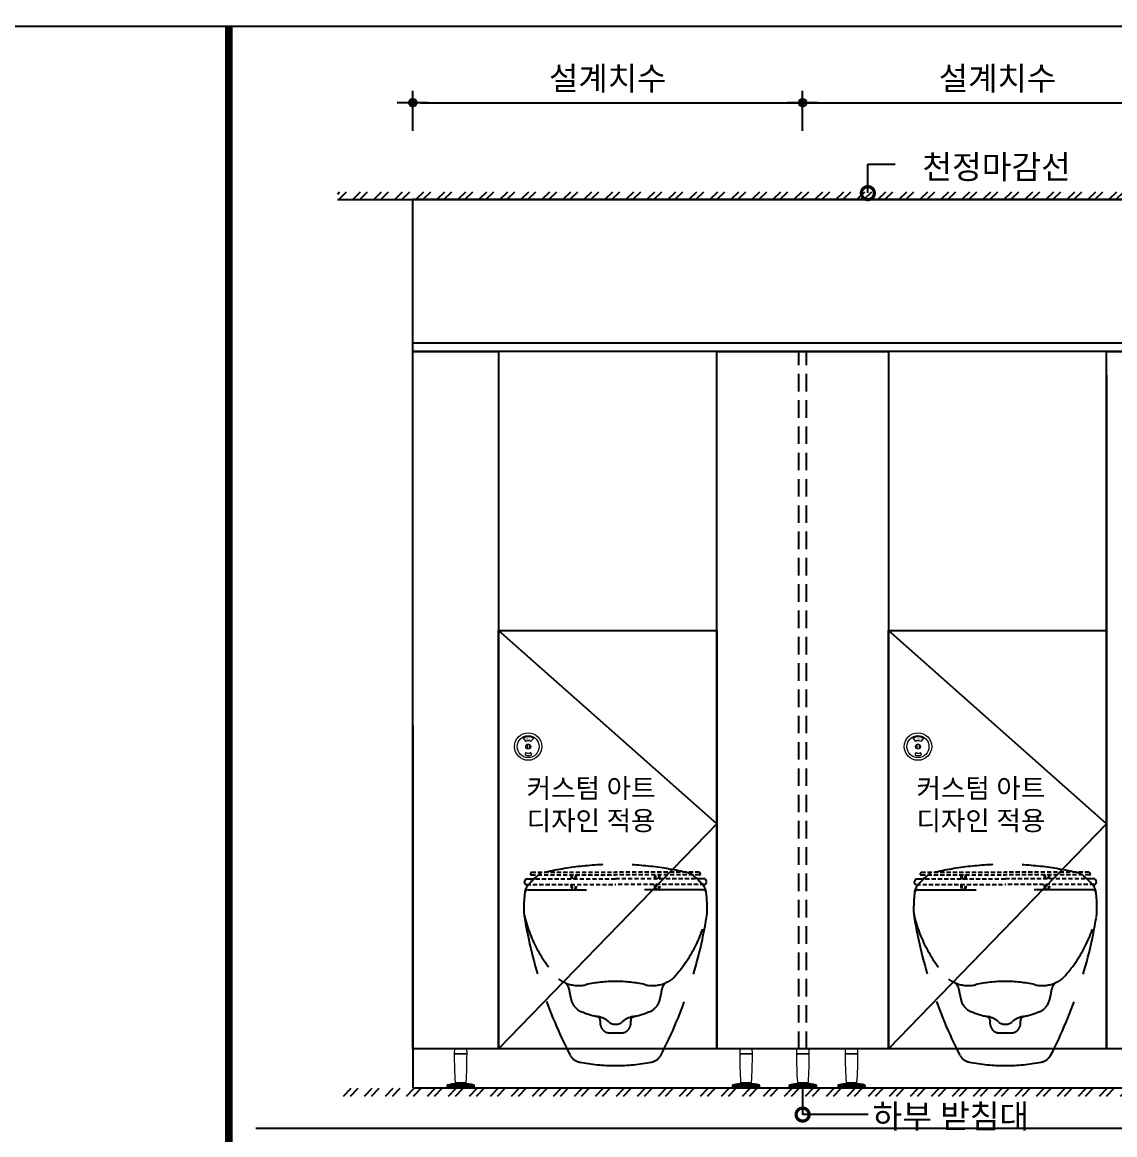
# Model space of a CAD drawing. Extents: x -256 to 8104, y -176 to 5714.
# Drawn here: x 2219 to 3621, y 4116 to 5543 of the extents above; entities that cross this region are included whole.
import ezdxf
from ezdxf.enums import TextEntityAlignment as Align

# ---------------------------------------------------------------- set-up
doc = ezdxf.new("R2010")
doc.units = 0
doc.header["$LTSCALE"] = 30
doc.linetypes.add('HIDDEN', pattern=[0.375, 0.25, -0.125])
doc.layers.get('0').update_dxf_attribs({"linetype": 'CONTINUOUS'})
doc.layers.get('DEFPOINTS').update_dxf_attribs({"linetype": 'CONTINUOUS'})
for name, color, linetype in [('curior-0Line', 252, 'CONTINUOUS'), ('DIM', 7, 'CONTINUOUS'), ('FIN', 5, 'CONTINUOUS'), ('HAT', 8, 'CONTINUOUS'), ('HID', 9, 'HIDDEN'), ('문자', 3, 'CONTINUOUS'), ('부자재', 4, 'CONTINUOUS'), ('잠금쇠(회전형)', 4, 'CONTINUOUS'), ('치수', 1, 'CONTINUOUS'), ('판넬', 2, 'CONTINUOUS'), ('해치', 8, 'CONTINUOUS')]:
    doc.layers.add(name, color=color, linetype=linetype)
doc.styles.add('HDW', font='gulim.ttc')
doc.styles.add('돋움', font='malgun.ttf')
doc.dimstyles.new('10', dxfattribs={"dimscale": 10, "dimtxt": 3, "dimasz": 1, "dimexe": 1.5, "dimexo": 2, "dimgap": 1, "dimtad": 1, "dimdec": 0, "dimlunit": 6, "dimtxsty": '돋움', "dimblk": 'DIMDOT', "dimcen": -1, "dimdle": 1.5, "dimclrt": 3, "dimazin": 3, "dimtfac": 1, "dimtdec": 0, "dimtix": 1, "dimtmove": 2, "dimatfit": 3, "dimldrblk": 'DIMDOT', "dimarcsym": 0})

# ---------------------------------------------------------------- blocks, each defined once
blk = doc.blocks.new('DIMDOT')
at = {"linetype": 'Continuous'}
blk.add_line((-2, 0), (2, 0), dxfattribs=at)
for radius in [0.5, 0.25]:
    blk.add_circle((0, 0), radius, dxfattribs=at)
blk = doc.blocks.new('*D611')
at = {"layer": 'DEFPOINTS', "color": 0}
for p in [(31575.8, -1249.7), (31075.8, -1306), (31575.8, -1306)]:
    blk.add_point(p, dxfattribs=at)
at = {"layer": 'DIM', "color": 0, "lineweight": -2, "ltscale": 10}
for p, q in [((31075.8, -1286), (31075.8, -1234.7)), ((31575.8, -1286), (31575.8, -1234.7)), ((31085.8, -1249.7), (31565.8, -1249.7))]:
    blk.add_line(p, q, dxfattribs=at)
at = {"layer": 'DIM', "color": 0, "lineweight": -2, "xscale": 10, "yscale": 10, "zscale": 10, "rotation": 180}
blk.add_blockref('DIMDOT', (31075.8, -1249.7), dxfattribs=at)
at = {"layer": 'DIM', "color": 0, "lineweight": -2, "xscale": 10, "yscale": 10, "zscale": 10}
blk.add_blockref('DIMDOT', (31575.8, -1249.7), dxfattribs=at)
at = {"layer": 'DIM', "color": 3, "insert": (31325.8, -1220.1), "char_height": 30, "attachment_point": 5, "style": '돋움'}
blk.add_mtext('설계치수', dxfattribs=at)
blk = doc.blocks.new('*D612')
at = {"layer": 'DEFPOINTS', "color": 0}
for p in [(32075.8, -1249.7), (31575.8, -1306), (32075.8, -1306)]:
    blk.add_point(p, dxfattribs=at)
at = {"layer": 'DIM', "color": 0, "lineweight": -2, "ltscale": 10}
for p, q in [((31575.8, -1286), (31575.8, -1234.7)), ((32075.8, -1286), (32075.8, -1234.7)), ((31585.8, -1249.7), (32065.8, -1249.7))]:
    blk.add_line(p, q, dxfattribs=at)
at = {"layer": 'DIM', "color": 0, "lineweight": -2, "xscale": 10, "yscale": 10, "zscale": 10, "rotation": 180}
blk.add_blockref('DIMDOT', (31575.8, -1249.7), dxfattribs=at)
at = {"layer": 'DIM', "color": 0, "lineweight": -2, "xscale": 10, "yscale": 10, "zscale": 10}
blk.add_blockref('DIMDOT', (32075.8, -1249.7), dxfattribs=at)
at = {"layer": 'DIM', "color": 3, "insert": (31825.8, -1220.1), "char_height": 30, "attachment_point": 5, "style": '돋움'}
blk.add_mtext('설계치수', dxfattribs=at)
blk = doc.blocks.new('A$C460A2A32')
at = {"color": 0}
for p, q in [((2.8, 20), (0.5, 16)), ((2.8, 20), (8.6, 20)), ((8.6, 20), (162.3, 20)), ((12.8, 32), (11.2, 30.4)), ((12.6, 27), (162.3, 27)), ((12.8, 32), (162.3, 32)), ((311.8, 32), (162.3, 32)), ((312, 27), (162.3, 27)), ((316, 20), (162.3, 20)), ((311.8, 32), (313.4, 30.4)), ((321.8, 20), (316, 20)), ((321.8, 20), (324.1, 16)), ((3.9, 10), (162.3, 10)), ((320.7, 10), (162.3, 10))]:
    blk.add_line(p, q, dxfattribs=at)
for centre, radius, start, end in [((12.6, 29), 2, 135, 270), ((108.9, 28.2), 26, 182.6717, 198.4118), ((107.4, 28.2), 23, 183.0205, 200.9186), ((68.6, 28.2), 23, 339.0814, 356.9795), ((67.1, 28.2), 26, 341.5882, 357.3283), ((257.5, 28.2), 26, 182.6717, 198.4118), ((256, 28.2), 23, 183.0205, 200.9186), ((217.2, 28.2), 23, 339.0814, 356.9795), ((215.7, 28.2), 26, 341.5882, 357.3283), ((312, 29), 2, 270, 45), ((3.9, 14), 4, 150.0107, 270), ((108.9, 10), 26, 180, 202.6199), ((107.4, 10), 23, 180, 205.7715), ((68.6, 10), 23, 334.2285, 0), ((67.1, 10), 26, 337.3801, 0), ((257.5, 10), 26, 180, 202.6199), ((256, 10), 23, 180, 205.7715), ((217.2, 10), 23, 334.2285, 0), ((215.7, 10), 26, 337.3801, 0), ((320.7, 14), 4, 270, 29.9893)]:
    blk.add_arc(centre, radius, start, end, dxfattribs=at)
blk = doc.blocks.new('_DOTSMALL')
at = {"color": 0, "linetype": 'ByBlock', "const_width": 0.5}
blk.add_lwpolyline([(-0.0625, 0, 1), (0.0625, 0, 1)], format="xyb", close=True, dxfattribs=at)
blk = doc.blocks.new('A$C63EC304E')
at = {"layer": '치수', "color": 1, "xscale": 2.5, "yscale": 2.5, "zscale": 2.5, "rotation": 234.3098741996962}
blk.add_blockref('_DOTSMALL', (0.31, 0.31), dxfattribs=at)
blk = doc.blocks.new('A$C2BC9653E')
at = {"layer": '치수', "xscale": 0.3333333333333333, "yscale": 0.3333333333333333, "zscale": 0.3333333333333333}
blk.add_blockref('A$C63EC304E', (0, 0), dxfattribs=at)
blk = doc.blocks.new('A$C7FC71301')
at = {"layer": '치수', "rotation": 180}
blk.add_blockref('A$C2BC9653E', (0.208, 0.208), dxfattribs=at)
blk = doc.blocks.new('A$C4A20372B')
at = {"layer": '치수'}
blk.add_blockref('A$C7FC71301', (0, 0), dxfattribs=at)
blk = doc.blocks.new('A$C566469F5')
at = {"layer": '치수'}
blk.add_blockref('A$C4A20372B', (0, 0), dxfattribs=at)
blk = doc.blocks.new('A$C7E317CD4')
at = {"layer": '해치', "xscale": 2, "yscale": 2, "zscale": 2}
blk.add_blockref('A$C566469F5', (0, 0), dxfattribs=at)
blk = doc.blocks.new('A$C601D7F27')
at = {"layer": '치수'}
blk.add_blockref('A$C7E317CD4', (0, 0), dxfattribs=at)
blk = doc.blocks.new('A$C38802C08')
at = {"layer": '치수'}
blk.add_blockref('A$C601D7F27', (0, 0), dxfattribs=at)
blk = doc.blocks.new('CRAYON_23', base_point=(28355.6, -6689.9))
at = {"layer": 'HAT'}
h = blk.add_hatch(dxfattribs=at)
h.set_pattern_fill('ANSI32', color=256, scale=2, style=0)
h.set_pattern_definition([(45, (19739.715, -7007.093), (-13.470384, 13.470384), []), (45, (19748.695, -7007.093), (-13.470384, 13.470384), [])])
h.paths.add_polyline_path([(30979.1, -1364.1), (32672.7, -1364.1), (32672.7, -1374.1), (30979.1, -1374.1)])
h = blk.add_hatch(dxfattribs=at)
h.set_pattern_fill('ANSI32', color=256, scale=2, style=0)
h.set_pattern_definition([(45, (19739.715, -6825.113), (-13.470384, 13.470384), []), (45, (19748.695, -6825.113), (-13.470384, 13.470384), [])])
h.paths.add_polyline_path([(30979.1, -2524.4), (32672.7, -2524.4), (32672.7, -2514.4), (30979.1, -2514.4)])
at = {"color": 2}
blk.add_line((30979.1, -1374.1), (32672.7, -1374.1), dxfattribs=at)
for p, q in [((31075.8, -2035.2), (31075.8, -1374.1)), ((31075.8, -2049), (31075.8, -2513.9)), ((31075.8, -2513.9), (32575.8, -2513.9))]:
    blk.add_line(p, q)
at = {"color": 8}
blk.add_line((30874.4, -2565.7), (34222.2, -2565.7), dxfattribs=at)
at = {"color": 2}
for points in [[(28354.9, -1151.5), (35607.2, -1151.5), (35607.2, -6689.8), (28354.9, -6689.8)], [(28354.9, -1151.5), (35607.2, -1151.5), (35607.2, -6689.8), (28354.9, -6689.8)], [(28354.9, -1151.5), (36336.8, -1151.5), (36336.8, -6689.8), (28354.9, -6689.8)], [(31075.8, -1557.9), (32575.8, -1557.9), (32575.8, -1568.9), (31075.8, -1568.9)]]:
    blk.add_lwpolyline(points, close=True, dxfattribs=at)
at = {"color": 8, "const_width": 10}
blk.add_lwpolyline([(30839.7, -3920.6), (30839.7, -1151.5)], dxfattribs=at)
at = {"layer": 'FIN', "color": 4, "linetype": 'Continuous', "lineweight": 15}
for p, q in [((31129.1, -2464.2), (31129.1, -2464.2)), ((31129.2, -2463.9), (31145.1, -2463.9)), ((31145.3, -2469.7), (31145.2, -2464.1)), ((31495.2, -2464.2), (31495.2, -2464.2)), ((31495.3, -2463.9), (31511.2, -2463.9)), ((31511.4, -2469.7), (31511.3, -2464.1)), ((31568.1, -2464.2), (31568.1, -2464.2)), ((31568.2, -2463.9), (31584.1, -2463.9)), ((31584.3, -2469.7), (31584.2, -2464.1)), ((31630.5, -2464.2), (31630.5, -2464.2)), ((31630.6, -2463.9), (31646.5, -2463.9)), ((31646.7, -2469.7), (31646.6, -2464.1)), ((31129.2, -2470), (31145, -2470)), ((31495.4, -2470), (31511.1, -2470)), ((31568.2, -2470), (31584, -2470)), ((31630.7, -2470), (31646.5, -2470)), ((31119.9, -2510), (31119.3, -2511.2)), ((31119.3, -2511.2), (31119.3, -2512.4)), ((31130.1, -2506.8), (31130.7, -2507.4)), ((31143.6, -2507.4), (31130.7, -2507.4)), ((31131.6, -2507.7), (31131, -2508.3)), ((31143.3, -2508.3), (31131, -2508.3)), ((31131.6, -2507.4), (31131.6, -2507.7)), ((31131.6, -2507.7), (31142.7, -2507.7)), ((31142.7, -2507.7), (31142.7, -2507.4)), ((31143.3, -2508.3), (31142.7, -2507.7)), ((31143.6, -2507.4), (31144.2, -2506.8)), ((31154.9, -2511.2), (31154.4, -2510)), ((31154.9, -2512.4), (31154.9, -2511.2)), ((31486, -2510), (31485.4, -2511.2)), ((31485.4, -2511.2), (31485.4, -2512.4)), ((31496.2, -2506.8), (31496.8, -2507.4)), ((31509.7, -2507.4), (31496.8, -2507.4)), ((31497.7, -2507.7), (31497.1, -2508.3)), ((31509.4, -2508.3), (31497.1, -2508.3)), ((31497.7, -2507.4), (31497.7, -2507.7)), ((31497.7, -2507.7), (31508.8, -2507.7)), ((31508.8, -2507.7), (31508.8, -2507.4)), ((31509.4, -2508.3), (31508.8, -2507.7)), ((31509.7, -2507.4), (31510.3, -2506.8)), ((31521.1, -2511.2), (31520.5, -2510)), ((31521.1, -2512.4), (31521.1, -2511.2)), ((31558.9, -2510), (31558.3, -2511.2)), ((31558.3, -2511.2), (31558.3, -2512.4)), ((31569.1, -2506.8), (31569.7, -2507.4)), ((31582.6, -2507.4), (31569.7, -2507.4)), ((31570.6, -2507.7), (31570, -2508.3)), ((31582.3, -2508.3), (31570, -2508.3)), ((31570.6, -2507.4), (31570.6, -2507.7)), ((31570.6, -2507.7), (31581.7, -2507.7)), ((31581.7, -2507.7), (31581.7, -2507.4)), ((31582.3, -2508.3), (31581.7, -2507.7)), ((31582.6, -2507.4), (31583.2, -2506.8)), ((31593.9, -2511.2), (31593.4, -2510)), ((31593.9, -2512.4), (31593.9, -2511.2)), ((31621.3, -2510), (31620.8, -2511.2)), ((31620.8, -2511.2), (31620.8, -2512.4)), ((31631.5, -2506.8), (31632.1, -2507.4)), ((31645, -2507.4), (31632.1, -2507.4)), ((31633, -2507.7), (31632.4, -2508.3)), ((31644.7, -2508.3), (31632.4, -2508.3)), ((31633, -2507.4), (31633, -2507.7)), ((31633, -2507.7), (31644.1, -2507.7)), ((31644.1, -2507.7), (31644.1, -2507.4)), ((31644.7, -2508.3), (31644.1, -2507.7)), ((31645, -2507.4), (31645.6, -2506.8)), ((31656.4, -2511.2), (31655.8, -2510)), ((31656.4, -2512.4), (31656.4, -2511.2)), ((31119.3, -2512.4), (31119.3, -2513.9)), ((31119.3, -2513.9), (31154.9, -2513.9)), ((31154.9, -2513.9), (31154.9, -2512.4)), ((31485.4, -2512.4), (31485.4, -2513.9)), ((31485.4, -2513.9), (31521.1, -2513.9)), ((31521.1, -2513.9), (31521.1, -2512.4)), ((31558.3, -2512.4), (31558.3, -2513.9)), ((31558.3, -2513.9), (31593.9, -2513.9)), ((31593.9, -2513.9), (31593.9, -2512.4)), ((31620.8, -2512.4), (31620.8, -2513.9)), ((31620.8, -2513.9), (31656.4, -2513.9)), ((31656.4, -2513.9), (31656.4, -2512.4))]:
    blk.add_line(p, q, dxfattribs=at)
at = {"layer": 'FIN', "linetype": 'Continuous', "lineweight": 15}
for p, q in [((31145.3, -2470.3), (31128.9, -2470.3)), ((31129, -2469.7), (31145.3, -2469.7)), ((31495.1, -2469.7), (31511.4, -2469.7)), ((31511.4, -2470.3), (31495.1, -2470.3)), ((31584.3, -2470.3), (31567.9, -2470.3)), ((31568, -2469.7), (31584.3, -2469.7)), ((31630.4, -2469.7), (31646.7, -2469.7)), ((31646.8, -2470.3), (31630.4, -2470.3)), ((31154.9, -2511.2), (31119.3, -2511.2)), ((31119.9, -2510), (31154.4, -2510)), ((31145.7, -2508.5), (31128.6, -2508.5)), ((31128.8, -2508.5), (31145.4, -2508.5)), ((31130.1, -2506.8), (31144.2, -2506.8)), ((31521.1, -2511.2), (31485.4, -2511.2)), ((31486, -2510), (31520.5, -2510)), ((31511.8, -2508.5), (31494.7, -2508.5)), ((31494.9, -2508.5), (31511.6, -2508.5)), ((31496.2, -2506.8), (31510.3, -2506.8)), ((31593.9, -2511.2), (31558.3, -2511.2)), ((31558.9, -2510), (31593.4, -2510)), ((31584.7, -2508.5), (31567.6, -2508.5)), ((31567.8, -2508.5), (31584.4, -2508.5)), ((31569.1, -2506.8), (31583.2, -2506.8)), ((31656.4, -2511.2), (31620.8, -2511.2)), ((31621.3, -2510), (31655.8, -2510)), ((31647.1, -2508.5), (31630, -2508.5)), ((31630.3, -2508.5), (31646.9, -2508.5)), ((31631.5, -2506.8), (31645.6, -2506.8)), ((31154.9, -2512.4), (31119.3, -2512.4)), ((31119.3, -2512.4), (31154.9, -2512.4)), ((31120.8, -2514), (31120.8, -2513.9)), ((31120.8, -2514), (31120.8, -2513.9)), ((31122, -2514), (31120.8, -2514)), ((31120.8, -2514), (31120.8, -2514)), ((31122, -2514), (31122, -2513.9)), ((31122, -2514), (31122, -2513.9)), ((31122, -2514), (31122, -2514)), ((31139.2, -2514), (31139.2, -2513.9)), ((31139.8, -2514), (31139.2, -2514)), ((31139.8, -2514), (31139.8, -2513.9)), ((31140.6, -2514), (31140.6, -2513.9)), ((31140.6, -2514), (31140.6, -2513.9)), ((31140.6, -2514), (31140.6, -2513.9)), ((31140.7, -2514), (31140.7, -2513.9)), ((31140.9, -2514), (31140.7, -2514)), ((31140.9, -2514), (31140.9, -2513.9)), ((31141, -2514), (31140.9, -2514)), ((31141, -2514), (31141, -2513.9)), ((31141.1, -2514), (31141, -2514)), ((31141.1, -2514), (31141.1, -2513.9)), ((31141.1, -2514), (31141.1, -2513.9)), ((31141.1, -2514), (31141.1, -2513.9)), ((31141.1, -2514), (31141.1, -2514)), ((31141.1, -2514), (31141.1, -2514)), ((31141.3, -2514), (31141.3, -2513.9)), ((31141.5, -2514), (31141.5, -2513.9)), ((31141.5, -2514), (31141.5, -2513.9)), ((31141.6, -2514), (31141.6, -2513.9)), ((31141.7, -2514), (31141.6, -2514)), ((31141.6, -2514), (31141.6, -2514)), ((31141.7, -2514), (31141.7, -2513.9)), ((31141.8, -2514), (31141.7, -2514)), ((31141.8, -2514), (31141.8, -2513.9)), ((31152, -2514), (31152, -2513.9)), ((31152.2, -2514), (31152.2, -2513.9)), ((31152.7, -2514), (31152.7, -2513.9)), ((31153.1, -2514), (31153.1, -2513.9)), ((31153.3, -2514), (31153.3, -2513.9)), ((31521.1, -2512.4), (31485.4, -2512.4)), ((31485.4, -2512.4), (31521.1, -2512.4)), ((31486.9, -2514), (31486.9, -2513.9)), ((31486.9, -2514), (31486.9, -2513.9)), ((31488.1, -2514), (31486.9, -2514)), ((31486.9, -2514), (31486.9, -2514)), ((31488.1, -2514), (31488.1, -2513.9)), ((31488.1, -2514), (31488.1, -2513.9)), ((31488.1, -2514), (31488.1, -2514)), ((31505.3, -2514), (31505.3, -2513.9)), ((31505.9, -2514), (31505.3, -2514)), ((31505.9, -2514), (31505.9, -2513.9)), ((31506.7, -2514), (31506.7, -2513.9)), ((31506.7, -2514), (31506.7, -2513.9)), ((31506.7, -2514), (31506.7, -2513.9)), ((31506.8, -2514), (31506.8, -2513.9)), ((31507, -2514), (31506.8, -2514)), ((31507, -2514), (31507, -2513.9)), ((31507.1, -2514), (31507, -2514)), ((31507.1, -2514), (31507.1, -2513.9)), ((31507.2, -2514), (31507.1, -2514)), ((31507.2, -2514), (31507.2, -2513.9)), ((31507.2, -2514), (31507.2, -2513.9)), ((31507.2, -2514), (31507.2, -2514)), ((31507.3, -2514), (31507.2, -2514)), ((31507.3, -2514), (31507.3, -2513.9)), ((31507.4, -2514), (31507.4, -2513.9)), ((31507.7, -2514), (31507.7, -2513.9)), ((31507.7, -2514), (31507.7, -2513.9)), ((31507.8, -2514), (31507.7, -2514)), ((31507.8, -2514), (31507.8, -2513.9)), ((31507.8, -2514), (31507.8, -2513.9)), ((31507.8, -2514), (31507.8, -2514)), ((31507.9, -2514), (31507.8, -2514)), ((31507.9, -2514), (31507.9, -2513.9)), ((31518.1, -2514), (31518.1, -2513.9)), ((31518.3, -2514), (31518.3, -2513.9)), ((31518.8, -2514), (31518.8, -2513.9)), ((31519.2, -2514), (31519.2, -2513.9)), ((31519.4, -2514), (31519.4, -2513.9)), ((31593.9, -2512.4), (31558.3, -2512.4)), ((31558.3, -2512.4), (31593.9, -2512.4)), ((31559.8, -2514), (31559.8, -2513.9)), ((31559.8, -2514), (31559.8, -2513.9)), ((31561, -2514), (31559.8, -2514)), ((31559.8, -2514), (31559.8, -2514)), ((31561, -2514), (31561, -2513.9)), ((31561, -2514), (31561, -2513.9)), ((31561, -2514), (31561, -2514)), ((31578.2, -2514), (31578.2, -2513.9)), ((31578.8, -2514), (31578.2, -2514)), ((31578.8, -2514), (31578.8, -2513.9)), ((31579.6, -2514), (31579.6, -2513.9)), ((31579.6, -2514), (31579.6, -2513.9)), ((31579.6, -2514), (31579.6, -2513.9)), ((31579.7, -2514), (31579.7, -2513.9)), ((31579.9, -2514), (31579.7, -2514)), ((31579.9, -2514), (31579.9, -2513.9)), ((31580, -2514), (31579.9, -2514)), ((31580, -2514), (31580, -2513.9)), ((31580.1, -2514), (31580, -2514)), ((31580.1, -2514), (31580.1, -2513.9)), ((31580.1, -2514), (31580.1, -2513.9)), ((31580.1, -2514), (31580.1, -2513.9)), ((31580.1, -2514), (31580.1, -2514)), ((31580.1, -2514), (31580.1, -2514)), ((31580.3, -2514), (31580.3, -2513.9)), ((31580.5, -2514), (31580.5, -2513.9)), ((31580.5, -2514), (31580.5, -2513.9)), ((31580.6, -2514), (31580.6, -2513.9)), ((31580.7, -2514), (31580.6, -2514)), ((31580.6, -2514), (31580.6, -2514)), ((31580.7, -2514), (31580.7, -2513.9)), ((31580.7, -2514), (31580.7, -2513.9)), ((31580.7, -2514), (31580.7, -2514)), ((31591, -2514), (31591, -2513.9)), ((31591.2, -2514), (31591.2, -2513.9)), ((31591.6, -2514), (31591.6, -2513.9)), ((31592.1, -2514), (31592.1, -2513.9)), ((31592.3, -2514), (31592.3, -2513.9)), ((31656.4, -2512.4), (31620.8, -2512.4)), ((31620.8, -2512.4), (31656.4, -2512.4)), ((31622.2, -2514), (31622.2, -2513.9)), ((31622.2, -2514), (31622.2, -2513.9)), ((31623.5, -2514), (31622.2, -2514)), ((31622.2, -2514), (31622.2, -2514)), ((31623.5, -2514), (31623.5, -2513.9)), ((31623.5, -2514), (31623.5, -2513.9)), ((31623.5, -2514), (31623.5, -2514)), ((31640.6, -2514), (31640.6, -2513.9)), ((31641.2, -2514), (31640.6, -2514)), ((31641.2, -2514), (31641.2, -2513.9)), ((31642, -2514), (31642, -2513.9)), ((31642, -2514), (31642, -2513.9)), ((31642, -2514), (31642, -2513.9)), ((31642.1, -2514), (31642.1, -2513.9)), ((31642.4, -2514), (31642.1, -2514)), ((31642.4, -2514), (31642.4, -2513.9)), ((31642.5, -2514), (31642.4, -2514)), ((31642.5, -2514), (31642.5, -2513.9)), ((31642.5, -2514), (31642.5, -2513.9)), ((31642.5, -2514), (31642.5, -2514)), ((31642.6, -2514), (31642.5, -2514)), ((31642.6, -2514), (31642.6, -2513.9)), ((31642.6, -2514), (31642.6, -2513.9)), ((31642.6, -2514), (31642.6, -2514)), ((31642.8, -2514), (31642.8, -2513.9)), ((31643, -2514), (31643, -2513.9)), ((31643, -2514), (31643, -2513.9)), ((31643.1, -2514), (31643, -2514)), ((31643.1, -2514), (31643.1, -2513.9)), ((31643.1, -2514), (31643.1, -2513.9)), ((31643.1, -2514), (31643.1, -2514)), ((31643.2, -2514), (31643.1, -2514)), ((31643.2, -2514), (31643.2, -2513.9)), ((31653.5, -2514), (31653.5, -2513.9)), ((31653.7, -2514), (31653.7, -2513.9)), ((31654.1, -2514), (31654.1, -2513.9)), ((31654.5, -2514), (31654.5, -2513.9)), ((31654.7, -2514), (31654.7, -2513.9))]:
    blk.add_line(p, q, dxfattribs=at)
at = {"layer": 'FIN', "color": 4, "linetype": 'Continuous', "lineweight": 15}
for points in [[(31129.2, -2463.9, 0.124037), (31129.1, -2464.2, -0.001096), (31129.1, -2464.2), (31129, -2469.7)], [(31495.3, -2463.9, 0.124037), (31495.2, -2464.2, -0.001096), (31495.2, -2464.2), (31495.1, -2469.7)], [(31568.2, -2463.9, 0.124037), (31568.1, -2464.2, -0.001096), (31568.1, -2464.2), (31568, -2469.7)], [(31630.6, -2463.9, 0.124037), (31630.5, -2464.2, -0.001096), (31630.5, -2464.2), (31630.4, -2469.7)]]:
    blk.add_lwpolyline(points, format="xyb", dxfattribs=at)
at = {"layer": 'FIN', "color": 4, "linetype": 'Continuous', "lineweight": 15, "flags": 128}
for points in [[(31145.2, -2464.1, 0.118135), (31145.1, -2463.9, 0.118135)], [(31511.3, -2464.1, 0.118135), (31511.2, -2463.9, 0.118135)], [(31584.2, -2464.1, 0.118135), (31584.1, -2463.9, 0.118135)], [(31646.6, -2464.1, 0.118135), (31646.5, -2463.9, 0.118135)]]:
    blk.add_lwpolyline(points, format="xyb", dxfattribs=at)
at = {"layer": 'FIN', "color": 4, "linetype": 'Continuous', "lineweight": 15}
for centre, radius, start, end in [((31129.2, -2470.3), 0.292, 90, 179.3579), ((31129.2, -2469.7), 0.292, 179.2415, 270), ((31707.6, -2470.6), 578.7, 179.9718, 183.5859), ((30591.2, -2471.4), 554.1, 356.3354, 0.1097), ((31145, -2469.7), 0.292, 270, 0.7585), ((31145, -2470.3), 0.292, 0.6421, 90), ((31495.4, -2469.7), 0.292, 179.2415, 270), ((31495.4, -2470.3), 0.292, 90, 179.3579), ((32073.8, -2470.6), 578.7, 179.9718, 183.5859), ((30957.3, -2471.4), 554.1, 356.3354, 0.1097), ((31511.1, -2469.7), 0.292, 270, 0.7585), ((31511.1, -2470.3), 0.292, 0.6421, 90), ((31568.2, -2470.3), 0.292, 90, 179.3579), ((31568.2, -2469.7), 0.292, 179.2415, 270), ((32146.6, -2470.6), 578.7, 179.9718, 183.5859), ((31030.2, -2471.4), 554.1, 356.3354, 0.1097), ((31584, -2469.7), 0.292, 270, 0.7585), ((31584, -2470.3), 0.292, 0.6421, 90), ((31630.7, -2469.7), 0.292, 179.2415, 270), ((31630.7, -2470.3), 0.292, 90, 179.3579), ((32209.1, -2470.6), 578.7, 179.9718, 183.5859), ((31092.6, -2471.4), 554.1, 356.3354, 0.1097), ((31646.5, -2469.7), 0.292, 270, 0.7585), ((31646.5, -2470.3), 0.292, 0.6421, 90), ((31131.6, -2552.2), 43.8, 93.8991, 105.5006), ((31131.6, -2541.7), 33.3, 91.0115, 94.7479), ((31128.8, -2508.6), 0.175, 94.7479, 116.6788), ((31142.7, -2541.7), 33.3, 85.2521, 88.9885), ((31145.4, -2508.6), 0.175, 63.3212, 85.2521), ((31142.7, -2552.2), 43.8, 80.5831, 86.1009), ((31142.7, -2552.2), 43.8, 74.4994, 78.127), ((31497.7, -2552.2), 43.8, 93.8991, 105.5006), ((31497.7, -2541.7), 33.3, 91.0115, 94.7479), ((31495, -2508.6), 0.175, 94.7479, 116.6788), ((31508.8, -2541.7), 33.3, 85.2521, 88.9885), ((31511.5, -2508.6), 0.175, 63.3212, 85.2521), ((31508.8, -2552.2), 43.8, 80.5831, 86.1009), ((31508.8, -2552.2), 43.8, 74.4994, 78.127), ((31570.6, -2552.2), 43.8, 93.8991, 105.5006), ((31570.6, -2541.7), 33.3, 91.0115, 94.7479), ((31567.8, -2508.6), 0.175, 94.7479, 116.6788), ((31581.7, -2541.7), 33.3, 85.2521, 88.9885), ((31584.4, -2508.6), 0.175, 63.3212, 85.2521), ((31581.7, -2552.2), 43.8, 80.5831, 86.1009), ((31581.7, -2552.2), 43.8, 74.4994, 78.127), ((31633, -2552.2), 43.8, 93.8991, 105.5006), ((31630.3, -2508.6), 0.175, 94.7479, 116.6788), ((31633, -2541.7), 33.3, 91.0115, 94.7479), ((31644.1, -2541.7), 33.3, 85.2521, 88.9885), ((31646.9, -2508.6), 0.175, 63.3212, 85.2521), ((31644.1, -2552.2), 43.8, 80.5831, 86.1009), ((31644.1, -2552.2), 43.8, 74.4994, 78.127)]:
    blk.add_arc(centre, radius, start, end, dxfattribs=at)
for points, knots in [([(31149.8, -2509), (31149.8, -2509), (31149.8, -2509), (31149.9, -2509), (31149.9, -2509), (31149.9, -2509)], [0, 0, 0, 0, 0.110152, 0.664814, 1, 1, 1, 1]), ([(31149.9, -2509), (31149.9, -2509), (31150, -2509), (31150, -2509), (31150.1, -2509), (31150.2, -2509), (31150.3, -2509), (31150.3, -2509)], [0, 0, 0, 0, 0.2159727, 0.4318558, 0.6498983, 0.8698049, 1, 1, 1, 1]), ([(31150.6, -2509.1), (31150.6, -2509.1), (31150.5, -2509.1), (31150.3, -2509.1), (31150.3, -2509)], [0, 0, 0, 0, 0.585266, 1, 1, 1, 1]), ([(31150.3, -2509), (31150.3, -2509.1), (31150.3, -2509.1), (31150.3, -2509.1), (31150.3, -2509.1)], [0, 0, 0, 0, 0.495973, 1, 1, 1, 1]), ([(31150.3, -2509.1), (31150.3, -2509.1), (31150.5, -2509.1), (31150.6, -2509.1), (31150.6, -2509.1)], [0, 0, 0, 0, 0.405872, 1, 1, 1, 1]), ([(31150.6, -2509.1), (31150.6, -2509.1), (31150.6, -2509.1), (31150.6, -2509.1), (31150.6, -2509.1)], [0, 0, 0, 0, 0.517301, 1, 1, 1, 1]), ([(31150.6, -2509.1), (31150.9, -2509.2), (31151.3, -2509.3), (31151.8, -2509.4), (31152, -2509.4)], [0, 0, 0, 0, 0.470682, 1, 1, 1, 1]), ([(31152, -2509.4), (31151.8, -2509.4), (31151.3, -2509.3), (31150.9, -2509.2), (31150.6, -2509.1)], [0, 0, 0, 0, 0.528575, 1, 1, 1, 1]), ([(31152, -2509.4), (31152, -2509.4), (31152, -2509.4), (31152, -2509.4), (31152, -2509.4)], [0, 0, 0, 0, 0.529757, 1, 1, 1, 1]), ([(31516, -2509), (31516, -2509), (31516.1, -2509), (31516.2, -2509), (31516.3, -2509), (31516.4, -2509), (31516.4, -2509), (31516.4, -2509)], [0, 0, 0, 0, 0.2159727, 0.4318558, 0.6498983, 0.8698049, 1, 1, 1, 1]), ([(31516, -2509), (31516, -2509), (31516, -2509), (31516, -2509), (31516, -2509), (31516, -2509)], [0, 0, 0, 0, 0.110152, 0.664814, 1, 1, 1, 1]), ([(31516.8, -2509.1), (31516.7, -2509.1), (31516.6, -2509.1), (31516.5, -2509.1), (31516.4, -2509)], [0, 0, 0, 0, 0.585266, 1, 1, 1, 1]), ([(31516.4, -2509), (31516.4, -2509.1), (31516.4, -2509.1), (31516.4, -2509.1), (31516.4, -2509.1)], [0, 0, 0, 0, 0.495973, 1, 1, 1, 1]), ([(31516.4, -2509.1), (31516.5, -2509.1), (31516.6, -2509.1), (31516.7, -2509.1), (31516.8, -2509.1)], [0, 0, 0, 0, 0.405872, 1, 1, 1, 1]), ([(31516.8, -2509.1), (31516.8, -2509.1), (31516.8, -2509.1), (31516.8, -2509.1), (31516.8, -2509.1)], [0, 0, 0, 0, 0.517301, 1, 1, 1, 1]), ([(31516.8, -2509.1), (31517, -2509.2), (31517.5, -2509.3), (31517.9, -2509.4), (31518.2, -2509.4)], [0, 0, 0, 0, 0.470682, 1, 1, 1, 1]), ([(31518.2, -2509.4), (31517.9, -2509.4), (31517.5, -2509.3), (31517, -2509.2), (31516.8, -2509.1)], [0, 0, 0, 0, 0.528575, 1, 1, 1, 1]), ([(31518.2, -2509.4), (31518.2, -2509.4), (31518.2, -2509.4), (31518.2, -2509.4), (31518.2, -2509.4)], [0, 0, 0, 0, 0.529757, 1, 1, 1, 1]), ([(31588.8, -2509), (31588.8, -2509), (31588.8, -2509), (31588.9, -2509), (31588.9, -2509), (31588.9, -2509)], [0, 0, 0, 0, 0.110152, 0.664814, 1, 1, 1, 1]), ([(31588.9, -2509), (31588.9, -2509), (31589, -2509), (31589, -2509), (31589.1, -2509), (31589.2, -2509), (31589.3, -2509), (31589.3, -2509)], [0, 0, 0, 0, 0.2159727, 0.4318558, 0.6498983, 0.8698049, 1, 1, 1, 1]), ([(31589.6, -2509.1), (31589.6, -2509.1), (31589.5, -2509.1), (31589.3, -2509.1), (31589.3, -2509)], [0, 0, 0, 0, 0.585266, 1, 1, 1, 1]), ([(31589.3, -2509), (31589.3, -2509.1), (31589.3, -2509.1), (31589.3, -2509.1), (31589.3, -2509.1)], [0, 0, 0, 0, 0.495973, 1, 1, 1, 1]), ([(31589.3, -2509.1), (31589.3, -2509.1), (31589.5, -2509.1), (31589.6, -2509.1), (31589.6, -2509.1)], [0, 0, 0, 0, 0.405872, 1, 1, 1, 1]), ([(31589.6, -2509.1), (31589.6, -2509.1), (31589.6, -2509.1), (31589.6, -2509.1), (31589.6, -2509.1)], [0, 0, 0, 0, 0.517301, 1, 1, 1, 1]), ([(31589.6, -2509.1), (31589.9, -2509.2), (31590.3, -2509.3), (31590.8, -2509.4), (31591, -2509.4)], [0, 0, 0, 0, 0.470682, 1, 1, 1, 1]), ([(31591, -2509.4), (31590.8, -2509.4), (31590.3, -2509.3), (31589.9, -2509.2), (31589.6, -2509.1)], [0, 0, 0, 0, 0.528575, 1, 1, 1, 1]), ([(31591, -2509.4), (31591, -2509.4), (31591, -2509.4), (31591, -2509.4), (31591, -2509.4)], [0, 0, 0, 0, 0.529757, 1, 1, 1, 1]), ([(31651.3, -2509), (31651.4, -2509), (31651.4, -2509), (31651.5, -2509), (31651.6, -2509), (31651.7, -2509), (31651.7, -2509), (31651.7, -2509)], [0, 0, 0, 0, 0.2159727, 0.4318558, 0.6498983, 0.8698049, 1, 1, 1, 1]), ([(31651.3, -2509), (31651.3, -2509), (31651.3, -2509), (31651.3, -2509), (31651.3, -2509), (31651.3, -2509)], [0, 0, 0, 0, 0.110152, 0.664814, 1, 1, 1, 1]), ([(31652.1, -2509.1), (31652, -2509.1), (31651.9, -2509.1), (31651.8, -2509.1), (31651.7, -2509)], [0, 0, 0, 0, 0.585266, 1, 1, 1, 1]), ([(31651.7, -2509), (31651.7, -2509.1), (31651.7, -2509.1), (31651.7, -2509.1), (31651.7, -2509.1)], [0, 0, 0, 0, 0.495973, 1, 1, 1, 1]), ([(31651.7, -2509.1), (31651.8, -2509.1), (31651.9, -2509.1), (31652, -2509.1), (31652.1, -2509.1)], [0, 0, 0, 0, 0.405872, 1, 1, 1, 1]), ([(31652.1, -2509.1), (31652.1, -2509.1), (31652.1, -2509.1), (31652.1, -2509.1), (31652.1, -2509.1)], [0, 0, 0, 0, 0.517301, 1, 1, 1, 1]), ([(31652.1, -2509.1), (31652.3, -2509.2), (31652.8, -2509.3), (31653.2, -2509.4), (31653.5, -2509.4)], [0, 0, 0, 0, 0.470682, 1, 1, 1, 1]), ([(31653.5, -2509.4), (31653.2, -2509.4), (31652.8, -2509.3), (31652.3, -2509.2), (31652.1, -2509.1)], [0, 0, 0, 0, 0.528575, 1, 1, 1, 1]), ([(31653.5, -2509.4), (31653.5, -2509.4), (31653.5, -2509.4), (31653.5, -2509.4), (31653.5, -2509.4)], [0, 0, 0, 0, 0.529757, 1, 1, 1, 1])]:
    blk.add_open_spline(points, degree=3, knots=knots, dxfattribs=at)
for points in [[(31149.9, -2509), (31149.9, -2509)], [(31150.3, -2509), (31150.7, -2509.1)], [(31150.6, -2509.1), (31150.7, -2509.1)], [(31516, -2509), (31516, -2509)], [(31516.4, -2509), (31516.8, -2509.1)], [(31516.8, -2509.1), (31516.8, -2509.1)], [(31588.9, -2509), (31588.9, -2509)], [(31589.3, -2509), (31589.7, -2509.1)], [(31589.6, -2509.1), (31589.7, -2509.1)], [(31651.3, -2509), (31651.3, -2509)], [(31651.7, -2509), (31652.1, -2509.1)], [(31652.1, -2509.1), (31652.1, -2509.1)]]:
    blk.add_open_spline(points, degree=1, dxfattribs=at)
at = {"layer": 'FIN', "linetype": 'Continuous', "lineweight": 15}
for points, knots in [([(31140.7, -2514), (31140.7, -2514), (31140.6, -2514), (31140.6, -2514), (31140.6, -2514)], [0, 0, 0, 0, 0.561741, 1, 1, 1, 1]), ([(31140.6, -2514), (31140.6, -2514), (31140.6, -2514), (31140.6, -2514), (31140.6, -2514)], [0, 0, 0, 0, 0.557964, 1, 1, 1, 1]), ([(31141.3, -2514), (31141.3, -2514), (31141.2, -2514), (31141.2, -2514), (31141.1, -2514)], [0, 0, 0, 0, 0.560188, 1, 1, 1, 1]), ([(31141.5, -2514), (31141.5, -2514), (31141.4, -2514), (31141.4, -2514), (31141.3, -2514)], [0, 0, 0, 0, 0.559958, 1, 1, 1, 1]), ([(31152.2, -2514), (31152.1, -2514), (31152, -2514), (31152, -2514), (31152, -2514)], [0, 0, 0, 0, 0.558554, 1, 1, 1, 1]), ([(31152.4, -2514), (31152.3, -2514), (31152.2, -2514), (31152.1, -2514), (31152.1, -2514)], [0, 0, 0, 0, 0.558511, 1, 1, 1, 1]), ([(31152.7, -2514), (31152.6, -2514), (31152.4, -2514), (31152.3, -2514), (31152.2, -2514)], [0, 0, 0, 0, 0.559859, 1, 1, 1, 1]), ([(31153.1, -2514), (31153, -2514), (31152.9, -2514), (31152.7, -2514), (31152.7, -2514)], [0, 0, 0, 0, 0.558977, 1, 1, 1, 1]), ([(31153.3, -2514), (31153.3, -2514), (31153.3, -2514), (31153.1, -2514), (31153.1, -2514)], [0, 0, 0, 0, 0.559094, 1, 1, 1, 1]), ([(31506.8, -2514), (31506.8, -2514), (31506.8, -2514), (31506.7, -2514), (31506.7, -2514)], [0, 0, 0, 0, 0.561741, 1, 1, 1, 1]), ([(31506.7, -2514), (31506.7, -2514), (31506.7, -2514), (31506.7, -2514), (31506.7, -2514)], [0, 0, 0, 0, 0.557964, 1, 1, 1, 1]), ([(31507.4, -2514), (31507.4, -2514), (31507.4, -2514), (31507.3, -2514), (31507.3, -2514)], [0, 0, 0, 0, 0.560188, 1, 1, 1, 1]), ([(31507.7, -2514), (31507.6, -2514), (31507.6, -2514), (31507.5, -2514), (31507.4, -2514)], [0, 0, 0, 0, 0.559958, 1, 1, 1, 1]), ([(31518.3, -2514), (31518.3, -2514), (31518.2, -2514), (31518.1, -2514), (31518.1, -2514)], [0, 0, 0, 0, 0.558554, 1, 1, 1, 1]), ([(31518.5, -2514), (31518.4, -2514), (31518.3, -2514), (31518.3, -2514), (31518.2, -2514)], [0, 0, 0, 0, 0.558511, 1, 1, 1, 1]), ([(31518.8, -2514), (31518.7, -2514), (31518.5, -2514), (31518.4, -2514), (31518.3, -2514)], [0, 0, 0, 0, 0.559859, 1, 1, 1, 1]), ([(31519.2, -2514), (31519.1, -2514), (31519, -2514), (31518.8, -2514), (31518.8, -2514)], [0, 0, 0, 0, 0.558977, 1, 1, 1, 1]), ([(31519.4, -2514), (31519.4, -2514), (31519.4, -2514), (31519.3, -2514), (31519.2, -2514)], [0, 0, 0, 0, 0.559094, 1, 1, 1, 1]), ([(31579.7, -2514), (31579.6, -2514), (31579.6, -2514), (31579.6, -2514), (31579.6, -2514)], [0, 0, 0, 0, 0.561741, 1, 1, 1, 1]), ([(31579.6, -2514), (31579.6, -2514), (31579.6, -2514), (31579.6, -2514), (31579.6, -2514)], [0, 0, 0, 0, 0.557964, 1, 1, 1, 1]), ([(31580.3, -2514), (31580.3, -2514), (31580.2, -2514), (31580.2, -2514), (31580.1, -2514)], [0, 0, 0, 0, 0.560188, 1, 1, 1, 1]), ([(31580.5, -2514), (31580.5, -2514), (31580.4, -2514), (31580.4, -2514), (31580.3, -2514)], [0, 0, 0, 0, 0.559958, 1, 1, 1, 1]), ([(31591.2, -2514), (31591.1, -2514), (31591, -2514), (31591, -2514), (31591, -2514)], [0, 0, 0, 0, 0.558554, 1, 1, 1, 1]), ([(31591.4, -2514), (31591.3, -2514), (31591.2, -2514), (31591.1, -2514), (31591.1, -2514)], [0, 0, 0, 0, 0.558511, 1, 1, 1, 1]), ([(31591.6, -2514), (31591.6, -2514), (31591.4, -2514), (31591.3, -2514), (31591.2, -2514)], [0, 0, 0, 0, 0.559859, 1, 1, 1, 1]), ([(31592.1, -2514), (31592, -2514), (31591.9, -2514), (31591.7, -2514), (31591.6, -2514)], [0, 0, 0, 0, 0.558977, 1, 1, 1, 1]), ([(31592.3, -2514), (31592.3, -2514), (31592.3, -2514), (31592.1, -2514), (31592.1, -2514)], [0, 0, 0, 0, 0.559094, 1, 1, 1, 1]), ([(31642.1, -2514), (31642.1, -2514), (31642.1, -2514), (31642.1, -2514), (31642, -2514)], [0, 0, 0, 0, 0.561741, 1, 1, 1, 1]), ([(31642, -2514), (31642, -2514), (31642, -2514), (31642, -2514), (31642, -2514)], [0, 0, 0, 0, 0.557964, 1, 1, 1, 1]), ([(31642.8, -2514), (31642.7, -2514), (31642.7, -2514), (31642.6, -2514), (31642.6, -2514)], [0, 0, 0, 0, 0.560188, 1, 1, 1, 1]), ([(31643, -2514), (31642.9, -2514), (31642.9, -2514), (31642.8, -2514), (31642.8, -2514)], [0, 0, 0, 0, 0.559958, 1, 1, 1, 1]), ([(31653.7, -2514), (31653.6, -2514), (31653.5, -2514), (31653.5, -2514), (31653.5, -2514)], [0, 0, 0, 0, 0.558554, 1, 1, 1, 1]), ([(31653.8, -2514), (31653.8, -2514), (31653.7, -2514), (31653.6, -2514), (31653.5, -2514)], [0, 0, 0, 0, 0.558511, 1, 1, 1, 1]), ([(31654.1, -2514), (31654, -2514), (31653.8, -2514), (31653.7, -2514), (31653.7, -2514)], [0, 0, 0, 0, 0.559859, 1, 1, 1, 1]), ([(31654.5, -2514), (31654.5, -2514), (31654.3, -2514), (31654.2, -2514), (31654.1, -2514)], [0, 0, 0, 0, 0.558977, 1, 1, 1, 1]), ([(31654.7, -2514), (31654.7, -2514), (31654.7, -2514), (31654.6, -2514), (31654.5, -2514)], [0, 0, 0, 0, 0.559094, 1, 1, 1, 1])]:
    blk.add_open_spline(points, degree=3, knots=knots, dxfattribs=at)
for points in [[(31140.7, -2514), (31140.6, -2514)], [(31506.8, -2514), (31506.8, -2514)], [(31579.6, -2514), (31579.6, -2514)], [(31642.1, -2514), (31642.1, -2514)]]:
    blk.add_open_spline(points, degree=1, dxfattribs=at)
at = {"layer": 'HID', "ltscale": 3}
for p, q in [((31570.8, -2463.9), (31570.8, -1568.9)), ((31580.8, -2463.9), (31580.8, -1568.9))]:
    blk.add_line(p, q, dxfattribs=at)
at = {"layer": 'HID', "ltscale": 10}
for p, q in [((31223.6, -2259.8), (31335.8, -2259.8)), ((31448, -2259.8), (31335.8, -2259.8)), ((31723.6, -2259.8), (31835.8, -2259.8)), ((31948, -2259.8), (31835.8, -2259.8))]:
    blk.add_line(p, q, dxfattribs=at)
for centre, radius, start, end in [((31293.4, -2310.6), 90, 128.0065, 143.1013), ((31241.7, -2244.4), 6, 103.9579, 128.0065), ((31335.8, -2630.2), 403.1, 76.2923, 103.7077), ((31429.9, -2244.4), 6, 51.9935, 76.0421), ((31378.2, -2310.6), 90, 36.8987, 51.9935), ((31793.4, -2310.6), 90, 128.0065, 143.1013), ((31741.7, -2244.4), 6, 103.9579, 128.0065), ((31835.8, -2630.2), 403.1, 76.2923, 103.7077), ((31929.9, -2244.4), 6, 51.9935, 76.0421), ((31878.2, -2310.6), 90, 36.8987, 51.9935), ((31398.2, -2284.3), 180, 172.4918, 181.055), ((31223.6, -2264), 4.2, 90, 173.3826), ((31228.7, -2262), 9, 143.1013, 172.4918), ((31448, -2264), 4.2, 6.6174, 90), ((31442.9, -2262), 9, 7.5082, 36.8987), ((31273.4, -2284.3), 180, 358.945, 7.5082), ((31898.2, -2284.3), 180, 172.4918, 181.055), ((31723.6, -2264), 4.2, 90, 173.3826), ((31728.7, -2262), 9, 143.1013, 172.4918), ((31948, -2264), 4.2, 6.6174, 90), ((31942.9, -2262), 9, 7.5082, 36.8987), ((31773.4, -2284.3), 180, 358.945, 7.5082), ((31260.2, -2286.8), 42, 181.055, 190.5892), ((31391.1, -2251.9), 177, 192.809, 223.5419), ((31813.2, -2196.6), 602.3, 189.3568, 207.2383), ((30858.4, -2196.6), 602.3, 332.7617, 350.6432), ((31280.5, -2251.9), 177, 316.4581, 347.191), ((31411.4, -2286.8), 42, 349.4108, 358.945), ((31760.2, -2286.8), 42, 181.055, 190.5892), ((31891.1, -2251.9), 177, 192.809, 223.5419), ((32313.2, -2196.6), 602.3, 189.3568, 207.2383), ((31358.4, -2196.6), 602.3, 332.7617, 350.6432), ((31780.5, -2251.9), 177, 316.4581, 347.191), ((31911.4, -2286.8), 42, 349.4108, 358.945), ((31288.4, -2340.6), 42, 232.3598, 243.5689), ((31264.4, -2388.9), 12, 6.9609, 63.5689), ((31288.4, -2340.6), 42, 248.0565, 282.8609), ((31335.8, -2548.2), 171, 90, 102.8609), ((31335.8, -2548.2), 171, 77.1391, 90), ((31383.2, -2340.6), 42, 257.1391, 291.9435), ((31407.2, -2388.9), 12, 116.4311, 173.0391), ((31383.2, -2340.6), 42, 296.4311, 307.6402), ((31788.4, -2340.6), 42, 232.3598, 243.5689), ((31764.4, -2388.9), 12, 6.9609, 63.5689), ((31788.4, -2340.6), 42, 248.0565, 282.8609), ((31835.8, -2548.2), 171, 90, 102.8609), ((31835.8, -2548.2), 171, 77.1391, 90), ((31883.2, -2340.6), 42, 257.1391, 291.9435), ((31907.2, -2388.9), 12, 116.4311, 173.0391), ((31883.2, -2340.6), 42, 296.4311, 307.6402), ((31366.7, -2376.4), 91.1, 186.9609, 196.5836), ((31304.9, -2376.4), 91.1, 343.4164, 353.0391), ((31866.7, -2376.4), 91.1, 186.9609, 196.5836), ((31804.9, -2376.4), 91.1, 343.4164, 353.0391), ((31299.5, -2396.4), 21, 196.5836, 247.6201), ((31372.1, -2396.4), 21, 292.3799, 343.4164), ((31799.5, -2396.4), 21, 196.5836, 247.6201), ((31872.1, -2396.4), 21, 292.3799, 343.4164), ((31335.8, -2308.3), 116.3, 247.6201, 258.9228), ((31310.3, -2427.9), 6, 0, 77.9673), ((31307.7, -2451.9), 30, 49.4621, 78.9228), ((31363.9, -2451.9), 30, 101.0772, 130.5379), ((31361.3, -2427.9), 6, 102.0327, 180), ((31335.8, -2308.3), 116.3, 281.0772, 292.3799), ((31835.8, -2308.3), 116.3, 247.6201, 258.9228), ((31810.3, -2427.9), 6, 0, 77.9673), ((31807.7, -2451.9), 30, 49.4621, 78.9228), ((31863.9, -2451.9), 30, 101.0772, 130.5379), ((31861.3, -2427.9), 6, 102.0327, 180), ((31835.8, -2308.3), 116.3, 281.0772, 292.3799), ((31329.7, -2430.3), 13.6, 169.8446, 248.5821), ((31335.8, -2419), 13.3, 229.4621, 270), ((31335.8, -2419), 13.3, 270, 310.5379), ((31341.9, -2430.3), 13.6, 291.4179, 10.1554), ((31829.7, -2430.3), 13.6, 169.8446, 248.5821), ((31835.8, -2419), 13.3, 229.4621, 270), ((31835.8, -2419), 13.3, 270, 310.5379), ((31841.9, -2430.3), 13.6, 291.4179, 10.1554), ((31335.8, -2272.3), 171, 266.2838, 270), ((31335.8, -2272.3), 171, 270, 273.7162), ((31835.8, -2272.3), 171, 266.2838, 270), ((31835.8, -2272.3), 171, 270, 273.7162), ((31293.2, -2463.1), 18, 210.6249, 258.7833), ((31335.8, -2248.3), 237, 258.7833, 270), ((31335.8, -2248.3), 237, 270, 281.2167), ((31378.4, -2463.1), 18, 281.2167, 329.3751), ((31793.2, -2463.1), 18, 210.6249, 258.7833), ((31835.8, -2248.3), 237, 258.7833, 270), ((31835.8, -2248.3), 237, 270, 281.2167), ((31878.4, -2463.1), 18, 281.2167, 329.3751)]:
    blk.add_arc(centre, radius, start, end, dxfattribs=at)
at = {"layer": '부자재', "color": 3}
blk.add_line((32575.8, -1374.1), (31075.8, -1374.1), dxfattribs=at)
blk.add_line((32575.8, -1374.1), (31075.8, -1374.1), dxfattribs=at)
at = {"layer": '잠금쇠(회전형)', "linetype": 'Continuous', "lineweight": 15}
for p, q in [((31217.2, -2065.3), (31220.8, -2069.3)), ((31230.9, -2065.3), (31227.3, -2069.3)), ((31717.2, -2065.3), (31720.8, -2069.3)), ((31730.9, -2065.3), (31727.3, -2069.3)), ((31222.4, -2073), (31222.4, -2078.8)), ((31225.1, -2073.1), (31225.1, -2078.9)), ((31722.4, -2073), (31722.4, -2078.8)), ((31725.1, -2073.1), (31725.1, -2078.9)), ((31220.5, -2084.5), (31220.1, -2085.7)), ((31227.6, -2084.5), (31228, -2085.7)), ((31720.5, -2084.5), (31720.1, -2085.7)), ((31727.6, -2084.5), (31728, -2085.7))]:
    blk.add_line(p, q, dxfattribs=at)
for centre, radius in [((31223.8, -2075.9), 17.6), ((31223.8, -2075.9), 14.1), ((31723.8, -2075.9), 17.6), ((31723.8, -2075.9), 14.1), ((31223.8, -2075.9), 3.21), ((31723.8, -2075.9), 3.21)]:
    blk.add_circle(centre, radius, dxfattribs=at)
for centre, radius, start, end in [((31224.1, -2077.7), 14.1, 61.0478, 118.9522), ((31224.1, -2075.3), 6.81, 61.8696, 118.1304), ((31724.1, -2077.7), 14.1, 61.0478, 118.9522), ((31724.1, -2075.3), 6.81, 61.8696, 118.1304), ((31221.4, -2084.9), 0.98, 72.2332, 160.8571), ((31224.1, -2076.6), 7.75, 252.2332, 287.7668), ((31226.7, -2084.9), 0.98, 19.1429, 107.7668), ((31721.4, -2084.9), 0.98, 72.2332, 160.8571), ((31724.1, -2076.6), 7.75, 252.2332, 287.7668), ((31726.7, -2084.9), 0.98, 19.1429, 107.7668), ((31221, -2086), 0.98, 160.8571, 255.4685), ((31224.1, -2074.2), 13.2, 255.4685, 284.5315), ((31227.1, -2086), 0.98, 284.5315, 19.1429), ((31721, -2086), 0.98, 160.8571, 255.4685), ((31724.1, -2074.2), 13.2, 255.4685, 284.5315), ((31727.1, -2086), 0.98, 284.5315, 19.1429)]:
    blk.add_arc(centre, radius, start, end, dxfattribs=at)
at = {"layer": '치수'}
for p, q in [((31659.5, -1365.5), (31659.5, -1328.4)), ((31659.5, -1328.4), (31694.6, -1328.4)), ((31465.8, -2174.9), (31185.8, -1926.9)), ((31965.8, -2174.9), (31685.8, -1926.9)), ((31465.8, -2174.9), (31185.8, -2463.9)), ((31965.8, -2174.9), (31685.8, -2463.9)), ((31575.8, -2513.9), (31575.8, -2548.1)), ((31659.9, -2548.1), (31575.8, -2548.1))]:
    blk.add_line(p, q, dxfattribs=at)
at = {"layer": '판넬'}
for p, q in [((31685.8, -1598.9), (31685.8, -2463.9)), ((31965.8, -1598.9), (31965.8, -1611.3)), ((31965.8, -1611.3), (31965.8, -2420.8)), ((31465.8, -2420.8), (31465.8, -2463.9)), ((31965.8, -2420.8), (31965.8, -2463.9))]:
    blk.add_line(p, q, dxfattribs=at)
at = {"layer": '판넬', "color": 3}
for p, q in [((31185.8, -2463.9), (31075.8, -2463.9)), ((31685.8, -2463.9), (31465.8, -2463.9)), ((31685.8, -2463.9), (31585.8, -2463.9)), ((32185.8, -2463.9), (31965.8, -2463.9))]:
    blk.add_line(p, q, dxfattribs=at)
at = {"layer": '판넬'}
for points in [[(31185.8, -2463.9), (31075.8, -2463.9), (31075.8, -1568.9), (31185.8, -1568.9)], [(31465.8, -1568.9), (31685.8, -1568.9), (31685.8, -2463.9), (31465.8, -2463.9)], [(31965.8, -1568.9), (32185.8, -1568.9), (32185.8, -2463.9), (31965.8, -2463.9)], [(31185.8, -1926.9), (31465.8, -1926.9), (31465.8, -2463.9), (31185.8, -2463.9)], [(31685.8, -1926.9), (31965.8, -1926.9), (31965.8, -2463.9), (31685.8, -2463.9)]]:
    blk.add_lwpolyline(points, close=True, dxfattribs=at)
at = {"layer": '해치', "color": 3}
blk.add_line((31465.8, -1598.9), (31465.8, -1568.9), dxfattribs=at)
at = {"layer": 'HID', "ltscale": 10, "xscale": 0.7200000000011642, "yscale": 0.7200000000011642, "zscale": 0.7200000000011642}
for p in [(31218.9, -2260.1), (31718.9, -2260.1)]:
    blk.add_blockref('A$C460A2A32', p, dxfattribs=at)
at = {"layer": '해치', "xscale": -20, "yscale": 20, "zscale": 20, "rotation": 180}
blk.add_blockref('A$C38802C08', (31655.3, -1361.6), dxfattribs=at)
at = {"layer": '해치', "xscale": -20, "yscale": 20, "zscale": 20}
blk.add_blockref('A$C38802C08', (31580, -2552.3), dxfattribs=at)
at = {"layer": 'curior-0Line', "color": 3, "char_height": 25, "width": 331.909, "attachment_point": 1}
for insert in [(31221.8, -2116.7), (31721.8, -2116.7)]:
    blk.add_mtext('{\\f맑은 고딕;커스텀 아트 \\P디자인 적용}', dxfattribs=dict(at, insert=insert))
at = {"layer": '문자', "style": '돋움'}
for s, p in [('천정마감선', (31824.6, -1331.8)), ('하부 받침대', (31766, -2549.8))]:
    blk.add_text(s, height=30.34, dxfattribs=at).set_placement(p, align=Align.MIDDLE)
at = {"layer": '잠금쇠(회전형)', "linetype": 'Continuous', "lineweight": 15, "style": 'HDW', "width": 0.659278}
for p, p2 in [((31220.9, -2067.4), (31227.1, -2067.4)), ((31720.9, -2067.4), (31727.1, -2067.4))]:
    blk.add_text('사용중', height=2.3, dxfattribs=at).set_placement(p, p2, align=Align.FIT)
at = {"layer": 'DIM', "ltscale": 10}
for base, p1, p2, picture, middle in [((31575.8, -1249.7), (31075.8, -1306), (31575.8, -1306), '*D611', (31325.8, -1220.1)), ((32075.8, -1249.7), (31575.8, -1306), (32075.8, -1306), '*D612', (31825.8, -1220.1))]:
    dim = blk.add_linear_dim(base=base, p1=p1, p2=p2, text='설계치수', dimstyle='10', override={"dimtxsty": '돋움'}, dxfattribs=at)
    dim.commit()
    dim.dimension.update_dxf_attribs({"geometry": picture, "text_midpoint": middle})

msp = doc.modelspace()

# ---------------------------------------------------------------- block references
msp.add_blockref('CRAYON_23', (0, 0))

doc.saveas('drawing.dxf')
